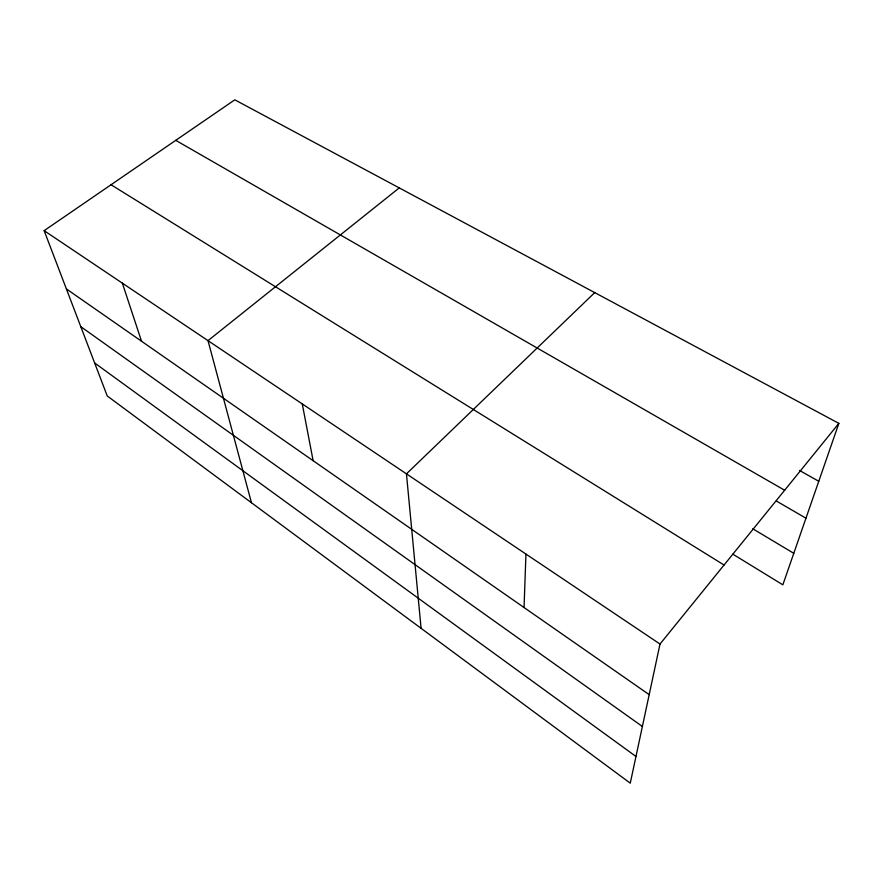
<?xml version="1.0" encoding="UTF-8"?>
<svg xmlns="http://www.w3.org/2000/svg" width="883" height="883" viewBox="0 0 883 883"><rect width="100%" height="100%" fill="white"/><g stroke="black" fill="none" stroke-linecap="round" stroke-linejoin="round"><path stroke-width="1.32" d="M524.049 607.526L525.948 554.06M838.85 423.365L660.009 644.049L630.263 783.177L107.24 395.97L44.15 230.662L234.801 99.823L838.85 423.365L782.846 584.833L732.835 554.149M594.734 292.604L406.445 473.851L421.092 628.321M399.248 187.902L208.013 340.65L251.456 502.736M799.534 470.451L818.762 481.279M175.75 140.342L784.656 490.242M776.312 500.981L805.958 518.2M752.758 528.762L793.784 553.31M111.048 184.746L724.06 565.021M44.15 230.662L660.009 644.049M66.38 288.918L649.193 694.645M80.783 326.655L642.383 726.488M94.647 362.968L635.97 756.477M122.351 283.145L141.523 341.224M302.262 403.917L313.134 460.694"/></g></svg>
